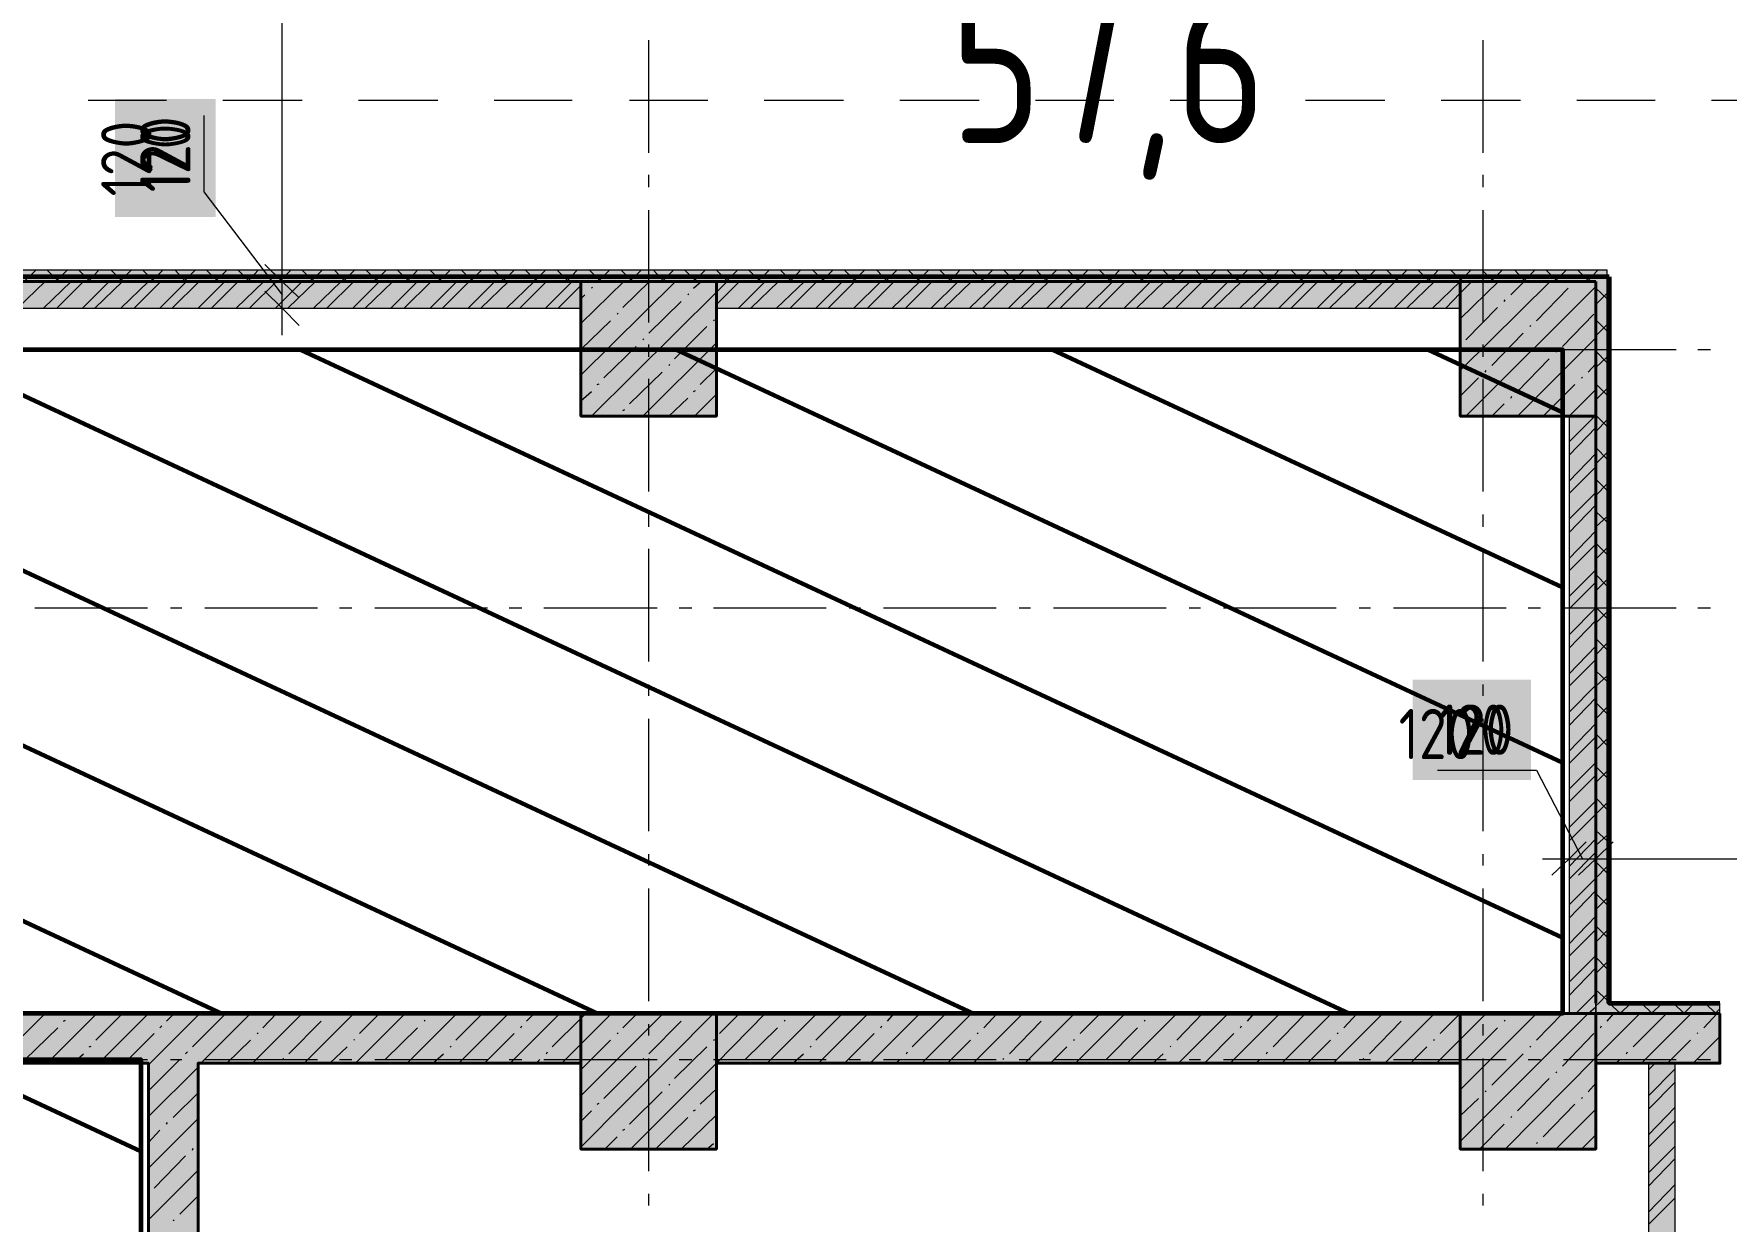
# Model space of a CAD drawing. Header units: millimetres. Extents: x -164500 to 426394, y -23753 to 102118.
# Drawn here: x -136722 to -129213, y 14855 to 20125 of the extents above; entities that cross this region are included whole.
import ezdxf

# ---------------------------------------------------------------- set-up
doc = ezdxf.new("R2010")
doc.units = ezdxf.units.MM
doc.layers.add('0) шлифовка', color=5, linetype='Continuous', lineweight=60)
doc.layers.add('192 подвал стенки 0.2м гидроиз', color=6, linetype='Continuous', lineweight=60)
doc.layers.add('PDF _Геометрия', color=7, linetype='Continuous', true_color=0x1f1f1f)
doc.layers.add('PDF _Сплошная заливка', color=7, linetype='Continuous', true_color=0xffffff)
doc.layers.add('PDF _Текст', color=7, linetype='Continuous')
doc.styles.get("Standard").update_dxf_attribs({"font": 'ГОСТ тип А.ttf'})
doc.styles.add('СПДС', font='ГОСТ тип А.ttf', dxfattribs={"width": 0.9})
doc.linetypes.add('зигзаг', pattern='A,0.00254,-5.08,[131,ltypeshp.shx,S=5.08,R=0,X=-5.08,Y=0],-10.16,[131,ltypeshp.shx,S=5.08,R=180,X=5.08,Y=0],-5.08', length=20.32254)
pattern_1 = [(155, (205553.1, 26879), (-297.8825, -638.811), [])]

msp = doc.modelspace()

# ---------------------------------------------------------------- hatches: boundary and pattern name
at = {"layer": '0) шлифовка', "true_color": 0x2776bb}
h = msp.add_hatch(dxfattribs=at)
h.set_pattern_fill('ANSI31', color=152, scale=222, angle=110)
h.set_pattern_definition(pattern_1)
h.paths.add_polyline_path([(-139496.659, 18724.827), (-129939.468, 18724.827), (-129939.468, 15776.332), (-139496.659, 15776.332)])
h = msp.add_hatch(dxfattribs=at)
h.set_pattern_fill('ANSI31', color=152, scale=222, angle=110)
h.set_pattern_definition(pattern_1)
h.paths.add_polyline_path([(-149541.029, 15572.987), (-136247.384, 15572.987), (-136247.384, 11747.569), (-149541.029, 11747.569)])
at = {"layer": 'PDF _Сплошная заливка', "linetype": 'зигзаг', "transparency": 33554559}
msp.add_hatch(color=256, dxfattribs=at).paths.add_polyline_path([(-137497.105, 19029.844), (-129740.36, 19025.607), (-129740.36, 19076.443), (-139145.042, 19076.443), (-139145.042, 19025.607), (-138094.429, 19029.844)])
h = msp.add_hatch(color=256, dxfattribs=at)
h.paths.add_polyline_path([(-129240.472, 15776.332), (-129240.472, 15822.932), (-129791.196, 15822.932), (-129791.196, 15776.332)])
h.paths.add_polyline_path([(-127838.242, 15822.932), (-127838.242, 15776.332), (-127639.134, 15776.332), (-127639.134, 15822.932)])
h = msp.add_hatch(color=256, dxfattribs=at)
h.paths.add_polyline_path([(-129240.472, 15556.042), (-129240.472, 15776.332), (-129791.196, 15776.332), (-129791.196, 15556.042)])
h.paths.add_polyline_path([(-127838.242, 15776.332), (-127838.242, 15556.042), (-126186.068, 15556.042), (-126186.068, 15776.332)])
h = msp.add_hatch(color=256, dxfattribs=at)
h.paths.add_polyline_path([(-136213.493, 13874.214), (-135993.203, 13874.214), (-135993.203, 15556.042), (-136213.493, 15556.042)])
h.paths.add_polyline_path([(-135993.203, 12370.312), (-136213.493, 12370.312), (-136213.493, 11972.096), (-135993.203, 11972.096)])

# ---------------------------------------------------------------- linework, layer by layer
at = {"layer": '0) шлифовка'}
for points in [[(-139496.659, 18724.827), (-129939.468, 18724.827), (-129939.468, 15776.332), (-139496.659, 15776.332)], [(-149541.029, 15572.987), (-136247.384, 15572.987), (-136247.384, 11747.569), (-149541.029, 11747.569)]]:
    msp.add_lwpolyline(points, close=True, dxfattribs=at)
at = {"layer": '192 подвал стенки 0.2м гидроиз'}
for points in [[(-129731.887, 19046.789), (-139102.679, 19046.789), (-139102.679, 23638.985), (-129401.453, 23638.985)], [(-129731.887, 19046.789), (-129731.887, 15822.932), (-129240.472, 15822.932)]]:
    msp.add_lwpolyline(points, dxfattribs=at)
at = {"layer": 'PDF _Геометрия', "color": 7, "lineweight": 9}
for points in [[(-135620.405, 18788.372), (-135620.405, 19025.607), (-135620.405, 23638.985), (-135620.405, 23880.457)], [(-129240.472, 15776.332), (-129240.472, 15822.932), (-129740.36, 15822.932), (-129740.36, 19025.607), (-129740.36, 19076.443), (-139098.443, 19076.443), (-139098.443, 23638.985), (-139145.042, 23638.985)], [(-133993.649, 19597.514), (-133993.649, 20097.402)], [(-130291.085, 19597.514), (-130291.085, 20097.402)], [(-135967.785, 19762.731), (-135967.785, 19423.824), (-135620.405, 18966.298)], [(-133993.649, 19445.005), (-133993.649, 19500.078)], [(-130291.085, 19445.005), (-130291.085, 19500.078)], [(-133993.649, 18843.445), (-133993.649, 19343.333)], [(-130291.085, 18843.445), (-130291.085, 19343.333)], [(-135726.313, 19025.607), (-135620.405, 19025.607), (-135501.787, 19025.607)], [(-134294.429, 19025.607), (-133692.869, 19025.607)], [(-130392.757, 19025.607), (-129791.196, 19025.607), (-129791.196, 18428.283)], [(-135726.313, 18906.99), (-135620.405, 18906.99), (-135501.787, 18906.99)], [(-136717.618, 18724.827), (-136217.729, 18724.827)], [(-136116.057, 18724.827), (-136065.221, 18724.827)], [(-135963.549, 18724.827), (-135463.66, 18724.827)], [(-135366.224, 18724.827), (-135311.152, 18724.827)], [(-135209.479, 18724.827), (-134709.591, 18724.827)], [(-134612.155, 18724.827), (-134557.083, 18724.827)], [(-134459.647, 18724.827), (-133955.522, 18724.827)], [(-133993.649, 18690.936), (-133993.649, 18746.009)], [(-133858.086, 18724.827), (-133803.013, 18724.827)], [(-133705.578, 18724.827), (-133205.689, 18724.827)], [(-133104.017, 18724.827), (-133053.181, 18724.827)], [(-132951.508, 18724.827), (-132451.62, 18724.827)], [(-132349.948, 18724.827), (-132299.112, 18724.827)], [(-132197.439, 18724.827), (-131697.551, 18724.827)], [(-131595.879, 18724.827), (-131545.042, 18724.827)], [(-131443.37, 18724.827), (-130943.482, 18724.827)], [(-130841.809, 18724.827), (-130790.973, 18724.827)], [(-130689.301, 18724.827), (-130189.413, 18724.827)], [(-130291.085, 18690.936), (-130291.085, 18746.009)], [(-130091.977, 18724.827), (-130036.904, 18724.827)], [(-129935.232, 18724.827), (-129435.343, 18724.827)], [(-129337.908, 18724.827), (-129282.835, 18724.827)], [(-133993.649, 18093.612), (-133993.649, 18593.5)], [(-130291.085, 18093.612), (-130291.085, 18593.5)], [(-133993.649, 17936.867), (-133993.649, 17991.94)], [(-130291.085, 17936.867), (-130291.085, 17991.94)], [(-133993.649, 17339.543), (-133993.649, 17839.431)], [(-130291.085, 17339.543), (-130291.085, 17839.431)], [(-136717.618, 17576.778), (-136217.729, 17576.778)], [(-136116.057, 17576.778), (-136065.221, 17576.778)], [(-135963.549, 17576.778), (-135463.66, 17576.778)], [(-135366.224, 17576.778), (-135311.152, 17576.778)], [(-135209.479, 17576.778), (-134709.591, 17576.778)], [(-134612.155, 17576.778), (-134557.083, 17576.778)], [(-134459.647, 17576.778), (-133955.522, 17576.778)], [(-133858.086, 17576.778), (-133803.013, 17576.778)], [(-133705.578, 17576.778), (-133205.689, 17576.778)], [(-133104.017, 17576.778), (-133053.181, 17576.778)], [(-132951.508, 17576.778), (-132451.62, 17576.778)], [(-132349.948, 17576.778), (-132299.112, 17576.778)], [(-132197.439, 17576.778), (-131697.551, 17576.778)], [(-131595.879, 17576.778), (-131545.042, 17576.778)], [(-131443.37, 17576.778), (-130943.482, 17576.778)], [(-130841.809, 17576.778), (-130790.973, 17576.778)], [(-130689.301, 17576.778), (-130189.413, 17576.778)], [(-130091.977, 17576.778), (-130036.904, 17576.778)], [(-129935.232, 17576.778), (-129435.343, 17576.778)], [(-129337.908, 17576.778), (-129282.835, 17576.778)], [(-133993.649, 17187.034), (-133993.649, 17237.87)], [(-130291.085, 17187.034), (-130291.085, 17237.87)], [(-133993.649, 16585.474), (-133993.649, 17085.362)], [(-130291.085, 16585.474), (-130291.085, 17085.362)], [(-130494.429, 16856.599), (-130053.85, 16856.599), (-129850.505, 16462.62)], [(-129909.814, 16568.528), (-129909.814, 16462.62), (-129909.814, 16344.002)], [(-129791.196, 16568.528), (-129791.196, 16462.62), (-129791.196, 16344.002)], [(-133993.649, 16432.965), (-133993.649, 16483.801)], [(-130291.085, 16432.965), (-130291.085, 16483.801)], [(-130028.432, 16462.62), (-129791.196, 16462.62), (-127639.134, 16462.62), (-127397.662, 16462.62)], [(-133993.649, 15831.404), (-133993.649, 16331.293)], [(-130291.085, 15831.404), (-130291.085, 16331.293)], [(-129791.196, 15822.932), (-129791.196, 15776.332)], [(-133993.649, 15678.896), (-133993.649, 15729.732)], [(-130291.085, 15678.896), (-130291.085, 15729.732)], [(-136717.618, 15572.987), (-136217.729, 15572.987)], [(-136116.057, 15572.987), (-136065.221, 15572.987)], [(-135963.549, 15572.987), (-135463.66, 15572.987)], [(-135366.224, 15572.987), (-135311.152, 15572.987)], [(-135209.479, 15572.987), (-134709.591, 15572.987)], [(-134612.155, 15572.987), (-134557.083, 15572.987)], [(-134459.647, 15572.987), (-133955.522, 15572.987)], [(-133993.649, 15077.335), (-133993.649, 15577.224)], [(-133858.086, 15572.987), (-133803.013, 15572.987)], [(-133705.578, 15572.987), (-133205.689, 15572.987)], [(-133104.017, 15572.987), (-133053.181, 15572.987)], [(-132951.508, 15572.987), (-132451.62, 15572.987)], [(-132349.948, 15572.987), (-132299.112, 15572.987)], [(-132197.439, 15572.987), (-131697.551, 15572.987)], [(-131595.879, 15572.987), (-131545.042, 15572.987)], [(-131443.37, 15572.987), (-130943.482, 15572.987)], [(-130841.809, 15572.987), (-130790.973, 15572.987)], [(-130689.301, 15572.987), (-130189.413, 15572.987)], [(-130291.085, 15077.335), (-130291.085, 15577.224)], [(-130091.977, 15572.987), (-130036.904, 15572.987)], [(-129935.232, 15572.987), (-129435.343, 15572.987)], [(-129337.908, 15572.987), (-129282.835, 15572.987)], [(-133993.649, 14924.827), (-133993.649, 14975.663)], [(-130291.085, 14924.827), (-130291.085, 14975.663)]]:
    msp.add_lwpolyline(points, dxfattribs=at)
at = {"layer": 'PDF _Геометрия', "color": 8, "lineweight": 9, "true_color": 0x808080}
for points in [[(-136480.382, 19830.513), (-136133.002, 19830.513)], [(-135883.058, 19830.513), (-135531.442, 19830.513)], [(-135281.497, 19830.513), (-134929.881, 19830.513)], [(-134679.937, 19830.513), (-134332.556, 19830.513)], [(-134078.376, 19830.513), (-133730.996, 19830.513)], [(-133481.051, 19830.513), (-133129.435, 19830.513)], [(-132879.491, 19830.513), (-132527.874, 19830.513)], [(-132277.93, 19830.513), (-131930.55, 19830.513)], [(-131680.605, 19830.513), (-131328.989, 19830.513)], [(-131079.045, 19830.513), (-130727.428, 19830.513)], [(-130477.484, 19830.513), (-130125.867, 19830.513)], [(-129875.923, 19830.513), (-129528.543, 19830.513)], [(-129278.599, 19830.513), (-128926.982, 19830.513)]]:
    msp.add_lwpolyline(points, dxfattribs=at)
at = {"layer": 'PDF _Геометрия', "color": 251, "lineweight": 9, "true_color": 0x4a4a4a}
for points in [[(-136764.217, 19025.607), (-136713.381, 19076.443)], [(-136611.709, 19025.607), (-136662.545, 19076.443)], [(-136624.418, 19025.607), (-136573.582, 19076.443)], [(-136471.91, 19025.607), (-136522.746, 19076.443)], [(-136480.382, 19025.607), (-136433.783, 19076.443)], [(-136327.874, 19025.607), (-136378.71, 19076.443)], [(-136340.583, 19025.607), (-136289.747, 19076.443)], [(-136188.075, 19025.607), (-136238.911, 19076.443)], [(-136200.784, 19025.607), (-136149.948, 19076.443)], [(-136048.275, 19025.607), (-136094.875, 19076.443)], [(-136056.748, 19025.607), (-136005.912, 19076.443)], [(-135904.24, 19025.607), (-135955.076, 19076.443)], [(-135916.949, 19025.607), (-135866.113, 19076.443)], [(-135764.44, 19025.607), (-135815.277, 19076.443)], [(-135772.913, 19025.607), (-135726.313, 19076.443)], [(-135620.405, 19025.607), (-135671.241, 19076.443)], [(-135633.114, 19025.607), (-135582.278, 19076.443)], [(-135480.605, 19025.607), (-135531.442, 19076.443)], [(-135493.314, 19025.607), (-135442.478, 19076.443)], [(-135340.806, 19025.607), (-135387.406, 19076.443)], [(-135349.279, 19025.607), (-135298.443, 19076.443)], [(-135196.77, 19025.607), (-135247.607, 19076.443)], [(-135209.479, 19025.607), (-135158.643, 19076.443)], [(-135056.971, 19025.607), (-135107.807, 19076.443)], [(-135065.444, 19025.607), (-135018.844, 19076.443)], [(-134912.935, 19025.607), (-134963.772, 19076.443)], [(-134925.644, 19025.607), (-134874.808, 19076.443)], [(-134773.136, 19025.607), (-134823.972, 19076.443)], [(-134785.845, 19025.607), (-134735.009, 19076.443)], [(-134633.337, 19025.607), (-134679.937, 19076.443)], [(-134641.809, 19025.607), (-134590.973, 19076.443)], [(-134489.301, 19025.607), (-134540.137, 19076.443)], [(-134502.01, 19025.607), (-134451.174, 19076.443)], [(-134349.502, 19025.607), (-134400.338, 19076.443)], [(-134357.974, 19025.607), (-134311.375, 19076.443)], [(-134205.466, 19025.607), (-134256.302, 19076.443)], [(-134218.175, 19025.607), (-134167.339, 19076.443)], [(-134065.667, 19025.607), (-134116.503, 19076.443)], [(-134078.376, 19025.607), (-134027.54, 19076.443)], [(-133925.867, 19025.607), (-133972.467, 19076.443)], [(-133934.34, 19025.607), (-133883.504, 19076.443)], [(-133781.832, 19025.607), (-133832.668, 19076.443)], [(-133794.541, 19025.607), (-133743.705, 19076.443)], [(-133642.032, 19025.607), (-133692.869, 19076.443)], [(-133650.505, 19025.607), (-133599.669, 19076.443)], [(-133497.997, 19025.607), (-133548.833, 19076.443)], [(-133510.706, 19025.607), (-133459.87, 19076.443)], [(-133358.197, 19025.607), (-133409.034, 19076.443)], [(-133366.67, 19025.607), (-133320.07, 19076.443)], [(-133214.162, 19025.607), (-133264.998, 19076.443)], [(-133226.871, 19025.607), (-133176.035, 19076.443)], [(-133074.362, 19025.607), (-133125.199, 19076.443)], [(-133087.071, 19025.607), (-133036.235, 19076.443)], [(-132934.563, 19025.607), (-132981.163, 19076.443)], [(-132943.036, 19025.607), (-132892.2, 19076.443)], [(-132790.527, 19025.607), (-132841.364, 19076.443)], [(-132803.236, 19025.607), (-132752.4, 19076.443)], [(-132650.728, 19025.607), (-132701.564, 19076.443)], [(-132659.201, 19025.607), (-132612.601, 19076.443)], [(-132506.692, 19025.607), (-132557.529, 19076.443)], [(-132519.401, 19025.607), (-132468.565, 19076.443)], [(-132366.893, 19025.607), (-132417.729, 19076.443)], [(-132379.602, 19025.607), (-132328.766, 19076.443)], [(-132227.094, 19025.607), (-132273.693, 19076.443)], [(-132235.566, 19025.607), (-132184.73, 19076.443)], [(-132083.058, 19025.607), (-132133.894, 19076.443)], [(-132095.767, 19025.607), (-132044.931, 19076.443)], [(-131943.259, 19025.607), (-131994.095, 19076.443)], [(-131951.731, 19025.607), (-131905.132, 19076.443)], [(-131799.223, 19025.607), (-131850.059, 19076.443)], [(-131811.932, 19025.607), (-131761.096, 19076.443)], [(-131659.424, 19025.607), (-131710.26, 19076.443)], [(-131672.133, 19025.607), (-131621.297, 19076.443)], [(-131519.624, 19025.607), (-131566.224, 19076.443)], [(-131528.097, 19025.607), (-131477.261, 19076.443)], [(-131375.589, 19025.607), (-131426.425, 19076.443)], [(-131388.298, 19025.607), (-131337.462, 19076.443)], [(-131235.789, 19025.607), (-131286.625, 19076.443)], [(-131244.262, 19025.607), (-131197.662, 19076.443)], [(-131091.754, 19025.607), (-131142.59, 19076.443)], [(-131104.463, 19025.607), (-131053.627, 19076.443)], [(-130951.954, 19025.607), (-131002.79, 19076.443)], [(-130964.663, 19025.607), (-130913.827, 19076.443)], [(-130812.155, 19025.607), (-130858.755, 19076.443)], [(-130820.628, 19025.607), (-130769.792, 19076.443)], [(-130668.119, 19025.607), (-130718.955, 19076.443)], [(-130680.828, 19025.607), (-130629.992, 19076.443)], [(-130528.32, 19025.607), (-130579.156, 19076.443)], [(-130536.793, 19025.607), (-130490.193, 19076.443)], [(-130384.284, 19025.607), (-130435.12, 19076.443)], [(-130396.993, 19025.607), (-130346.157, 19076.443)], [(-130244.485, 19025.607), (-130295.321, 19076.443)], [(-130257.194, 19025.607), (-130206.358, 19076.443)], [(-130104.686, 19025.607), (-130151.285, 19076.443)], [(-130113.158, 19025.607), (-130062.322, 19076.443)], [(-129960.65, 19025.607), (-130011.486, 19076.443)], [(-129973.359, 19025.607), (-129922.523, 19076.443)], [(-129820.851, 19025.607), (-129871.687, 19076.443)], [(-129829.323, 19025.607), (-129782.724, 19076.443)], [(-129740.36, 18949.353), (-129791.196, 18995.953)], [(-129791.196, 18923.935), (-129740.36, 18974.771)], [(-129740.36, 18805.317), (-129791.196, 18856.154)], [(-129791.196, 18784.136), (-129740.36, 18834.972)], [(-129740.36, 18665.518), (-129791.196, 18716.354)], [(-129791.196, 18644.336), (-129740.36, 18690.936)], [(-129740.36, 18521.482), (-129791.196, 18572.319)], [(-129791.196, 18500.301), (-129740.36, 18551.137)], [(-129740.36, 18381.683), (-129791.196, 18432.519)], [(-129791.196, 18360.501), (-129740.36, 18411.338)], [(-129740.36, 18237.647), (-129791.196, 18288.484)], [(-129791.196, 18216.466), (-129740.36, 18267.302)], [(-129740.36, 18097.848), (-129791.196, 18148.684)], [(-129791.196, 18076.666), (-129740.36, 18127.503)], [(-129740.36, 17958.049), (-129791.196, 18004.649)], [(-129791.196, 17936.867), (-129740.36, 17983.467)], [(-129740.36, 17814.013), (-129791.196, 17864.849)], [(-129791.196, 17792.831), (-129740.36, 17843.667)], [(-129740.36, 17674.214), (-129791.196, 17725.05)], [(-129791.196, 17653.032), (-129740.36, 17703.868)], [(-129740.36, 17530.178), (-129791.196, 17581.014)], [(-129791.196, 17508.996), (-129740.36, 17559.832)], [(-129740.36, 17390.379), (-129791.196, 17441.215)], [(-129791.196, 17369.197), (-129740.36, 17420.033)], [(-129740.36, 17250.579), (-129791.196, 17297.179)], [(-129791.196, 17229.398), (-129740.36, 17275.997)], [(-129740.36, 17106.544), (-129791.196, 17157.38)], [(-129791.196, 17085.362), (-129740.36, 17136.198)], [(-129740.36, 16966.744), (-129791.196, 17017.581)], [(-129791.196, 16945.563), (-129740.36, 16996.399)], [(-129740.36, 16822.709), (-129791.196, 16873.545)], [(-129791.196, 16801.527), (-129740.36, 16852.363)], [(-129740.36, 16682.909), (-129791.196, 16733.746)], [(-129791.196, 16661.728), (-129740.36, 16712.564)], [(-129740.36, 16543.11), (-129791.196, 16589.71)], [(-129791.196, 16521.928), (-129740.36, 16568.528)], [(-129740.36, 16399.074), (-129791.196, 16449.911)], [(-129791.196, 16377.893), (-129740.36, 16428.729)], [(-129740.36, 16259.275), (-129791.196, 16310.111)], [(-129791.196, 16238.093), (-129740.36, 16288.929)], [(-129740.36, 16115.239), (-129791.196, 16166.076)], [(-129791.196, 16094.058), (-129740.36, 16144.894)], [(-129740.36, 15975.44), (-129791.196, 16026.276)], [(-129791.196, 15954.258), (-129740.36, 16005.094)], [(-129740.36, 15835.641), (-129791.196, 15882.241)], [(-129791.196, 15810.223), (-129778.487, 15822.932), (-129740.36, 15861.059)], [(-129681.051, 15776.332), (-129731.887, 15822.932)], [(-129685.288, 15776.332), (-129634.452, 15822.932)], [(-129541.252, 15776.332), (-129587.852, 15822.932)], [(-129545.488, 15776.332), (-129494.652, 15822.932)], [(-129397.216, 15776.332), (-129448.052, 15822.932)], [(-129401.453, 15776.332), (-129354.853, 15822.932)], [(-129257.417, 15776.332), (-129308.253, 15822.932)], [(-129261.653, 15776.332), (-129240.472, 15797.514)]]:
    msp.add_lwpolyline(points, dxfattribs=at)
at = {"layer": 'PDF _Геометрия', "color": 7, "lineweight": 18}
for points in [[(-135696.659, 19101.861), (-135620.405, 19025.607), (-135544.151, 18953.589)], [(-135696.659, 18983.244), (-135620.405, 18906.99), (-135544.151, 18830.736)], [(-129833.56, 16538.874), (-129909.814, 16462.62), (-129986.068, 16390.602)], [(-129714.942, 16538.874), (-129791.196, 16462.62), (-129867.45, 16390.602)]]:
    msp.add_lwpolyline(points, dxfattribs=at)
at = {"layer": 'PDF _Геометрия', "color": 7, "lineweight": 40}
for points in [[(-137497.105, 19025.607), (-134294.429, 19025.607)], [(-133692.869, 19025.607), (-130392.757, 19025.607)], [(-129791.196, 18428.283), (-129791.196, 15822.932)], [(-129558.197, 14573.21), (-135993.203, 14573.21), (-135993.203, 15556.042), (-134294.429, 15556.042), (-134294.429, 15776.332), (-137497.105, 15776.332), (-137497.105, 15556.042), (-136213.493, 15556.042), (-136213.493, 13874.214), (-135993.203, 13874.214), (-135993.203, 14352.921), (-129439.58, 14352.921), (-129439.58, 14573.21)], [(-129240.472, 15776.332), (-129791.196, 15776.332)]]:
    msp.add_lwpolyline(points, dxfattribs=at)
at = {"layer": 'PDF _Геометрия', "color": 16, "lineweight": 9, "true_color": 0x800000}
for points in [[(-137497.105, 19025.607), (-137497.105, 18906.99), (-134294.429, 18906.99), (-134294.429, 19025.607)], [(-133692.869, 19025.607), (-133692.869, 18906.99), (-130392.757, 18906.99), (-130392.757, 19025.607)], [(-129791.196, 18428.283), (-129909.814, 18428.283), (-129909.814, 15776.332), (-129791.196, 15776.332), (-129791.196, 15822.932)], [(-129439.58, 14573.21), (-129439.58, 15556.042), (-129558.197, 15556.042), (-129558.197, 14573.21)]]:
    msp.add_lwpolyline(points, close=True, dxfattribs=at)
at = {"layer": 'PDF _Геометрия', "color": 15, "lineweight": 9, "true_color": 0xa54a4a}
for points in [[(-136793.872, 18906.99), (-136671.018, 19025.607)], [(-136679.491, 18906.99), (-136556.637, 19025.607)], [(-136620.182, 18906.99), (-136501.564, 19025.607)], [(-136505.801, 18906.99), (-136387.183, 19025.607)], [(-136450.728, 18906.99), (-136327.874, 19025.607)], [(-136336.347, 18906.99), (-136213.493, 19025.607)], [(-136277.038, 18906.99), (-136158.42, 19025.607)], [(-136162.657, 18906.99), (-136044.039, 19025.607)], [(-136107.584, 18906.99), (-135988.967, 19025.607)], [(-135993.203, 18906.99), (-135874.585, 19025.607)], [(-135933.894, 18906.99), (-135815.277, 19025.607)], [(-135823.749, 18906.99), (-135700.895, 19025.607)], [(-135764.44, 18906.99), (-135645.823, 19025.607)], [(-135650.059, 18906.99), (-135531.442, 19025.607)], [(-135594.987, 18906.99), (-135472.133, 19025.607)], [(-135480.605, 18906.99), (-135357.751, 19025.607)], [(-135421.297, 18906.99), (-135302.679, 19025.607)], [(-135306.915, 18906.99), (-135188.298, 19025.607)], [(-135251.843, 18906.99), (-135128.989, 19025.607)], [(-135137.462, 18906.99), (-135018.844, 19025.607)], [(-135078.153, 18906.99), (-134959.535, 19025.607)], [(-134963.772, 18906.99), (-134845.154, 19025.607)], [(-134908.699, 18906.99), (-134790.081, 19025.607)], [(-134794.318, 18906.99), (-134675.7, 19025.607)], [(-134739.245, 18906.99), (-134616.391, 19025.607)], [(-134624.864, 18906.99), (-134502.01, 19025.607)], [(-134565.555, 18906.99), (-134446.938, 19025.607)], [(-134451.174, 18906.99), (-134332.556, 19025.607)], [(-134396.102, 18906.99), (-134294.429, 19008.662)], [(-133692.869, 18979.008), (-133646.269, 19025.607)], [(-133692.869, 18923.935), (-133591.196, 19025.607)], [(-133595.433, 18906.99), (-133476.815, 19025.607)], [(-133540.36, 18906.99), (-133417.506, 19025.607)], [(-133425.979, 18906.99), (-133303.125, 19025.607)], [(-133366.67, 18906.99), (-133248.052, 19025.607)], [(-133252.289, 18906.99), (-133133.671, 19025.607)], [(-133197.216, 18906.99), (-133078.599, 19025.607)], [(-133082.835, 18906.99), (-132964.217, 19025.607)], [(-133023.526, 18906.99), (-132904.909, 19025.607)], [(-132913.381, 18906.99), (-132790.527, 19025.607)], [(-132854.073, 18906.99), (-132735.455, 19025.607)], [(-132739.691, 18906.99), (-132621.074, 19025.607)], [(-132684.619, 18906.99), (-132561.765, 19025.607)], [(-132570.238, 18906.99), (-132447.384, 19025.607)], [(-132510.929, 18906.99), (-132392.311, 19025.607)], [(-132396.547, 18906.99), (-132277.93, 19025.607)], [(-132341.475, 18906.99), (-132218.621, 19025.607)], [(-132227.094, 18906.99), (-132108.476, 19025.607)], [(-132167.785, 18906.99), (-132049.167, 19025.607)], [(-132053.404, 18906.99), (-131934.786, 19025.607)], [(-131998.331, 18906.99), (-131879.714, 19025.607)], [(-131883.95, 18906.99), (-131765.332, 19025.607)], [(-131828.877, 18906.99), (-131706.023, 19025.607)], [(-131714.496, 18906.99), (-131591.642, 19025.607)], [(-131655.187, 18906.99), (-131536.57, 19025.607)], [(-131540.806, 18906.99), (-131422.188, 19025.607)], [(-131485.734, 18906.99), (-131362.88, 19025.607)], [(-131371.352, 18906.99), (-131248.498, 19025.607)], [(-131312.044, 18906.99), (-131193.426, 19025.607)], [(-131197.662, 18906.99), (-131079.045, 19025.607)], [(-131142.59, 18906.99), (-131023.972, 19025.607)], [(-131028.209, 18906.99), (-130909.591, 19025.607)], [(-130973.136, 18906.99), (-130850.282, 19025.607)], [(-130858.755, 18906.99), (-130735.901, 19025.607)], [(-130799.446, 18906.99), (-130680.828, 19025.607)], [(-130685.065, 18906.99), (-130566.447, 19025.607)], [(-130629.992, 18906.99), (-130507.138, 19025.607)], [(-130515.611, 18906.99), (-130392.757, 19025.607)], [(-130456.302, 18906.99), (-130392.757, 18974.771)], [(-129909.814, 18313.902), (-129795.433, 18428.283)], [(-129909.814, 18254.593), (-129791.196, 18377.447)], [(-129909.814, 18140.212), (-129791.196, 18263.065)], [(-129909.814, 18085.139), (-129791.196, 18203.757)], [(-129909.814, 17970.758), (-129791.196, 18089.375)], [(-129909.814, 17911.449), (-129791.196, 18034.303)], [(-129909.814, 17797.068), (-129791.196, 17919.922)], [(-129909.814, 17741.995), (-129791.196, 17860.613)], [(-129909.814, 17627.614), (-129791.196, 17746.232)], [(-129909.814, 17572.542), (-129791.196, 17691.159)], [(-129909.814, 17458.16), (-129791.196, 17576.778)], [(-129909.814, 17398.851), (-129791.196, 17521.705)], [(-129909.814, 17284.47), (-129791.196, 17407.324)], [(-129909.814, 17229.398), (-129791.196, 17348.015)], [(-129909.814, 17115.016), (-129791.196, 17233.634)], [(-129909.814, 17055.708), (-129791.196, 17178.562)], [(-129909.814, 16941.326), (-129791.196, 17064.18)], [(-129909.814, 16886.254), (-129791.196, 17004.872)], [(-129909.814, 16771.873), (-129791.196, 16890.49)], [(-129909.814, 16716.8), (-129791.196, 16835.418)], [(-129909.814, 16602.419), (-129791.196, 16721.037)], [(-129909.814, 16543.11), (-129791.196, 16661.728)], [(-129909.814, 16428.729), (-129791.196, 16551.583)], [(-129909.814, 16373.656), (-129791.196, 16492.274)], [(-129909.814, 16259.275), (-129791.196, 16377.893)], [(-129909.814, 16199.966), (-129791.196, 16322.82)], [(-129909.814, 16085.585), (-129791.196, 16208.439)], [(-129909.814, 16030.513), (-129791.196, 16149.13)], [(-129909.814, 15916.131), (-129791.196, 16034.749)], [(-129909.814, 15856.822), (-129791.196, 15979.676)], [(-129880.159, 15776.332), (-129791.196, 15865.295)], [(-129825.087, 15776.332), (-129791.196, 15805.986)], [(-129558.197, 15526.388), (-129528.543, 15556.042)], [(-129558.197, 15412.006), (-129439.58, 15530.624)], [(-129558.197, 15352.698), (-129439.58, 15471.315)], [(-129558.197, 15238.316), (-129439.58, 15361.17)], [(-129558.197, 15183.244), (-129439.58, 15301.861)], [(-129558.197, 15068.863), (-129439.58, 15187.48)], [(-129558.197, 15009.554), (-129439.58, 15132.408)], [(-129558.197, 14895.173), (-129439.58, 15018.026)], [(-129558.197, 14840.1), (-129439.58, 14958.718)]]:
    msp.add_lwpolyline(points, dxfattribs=at)
at = {"layer": 'PDF _Геометрия', "lineweight": 9}
for points in [[(-134294.429, 18839.208), (-134103.794, 19025.607)], [(-134294.429, 18610.446), (-133875.031, 19025.607)], [(-134247.83, 18995.953), (-134243.593, 19000.189)], [(-134222.411, 19025.607), (-134218.175, 19025.607)], [(-134108.03, 18911.226), (-133989.413, 19025.607)], [(-133794.541, 18995.953), (-133760.65, 19025.607)], [(-130392.757, 18860.39), (-130223.303, 19025.607)], [(-130392.757, 18631.627), (-129994.541, 19025.607)], [(-130392.757, 18974.771), (-130341.921, 19025.607)], [(-130367.339, 18428.283), (-129791.196, 19004.426)], [(-130168.231, 18966.298), (-130108.922, 19025.607)], [(-129884.396, 19025.607), (-129880.159, 19025.607)], [(-134294.429, 18949.353), (-134277.484, 18966.298)], [(-134247.83, 18428.283), (-133692.869, 18979.008)], [(-133993.649, 18796.845), (-133849.613, 18936.644)], [(-133819.959, 18966.298), (-133815.722, 18970.535)], [(-130197.885, 18936.644), (-130193.649, 18945.117)], [(-130053.85, 18851.917), (-129914.05, 18995.953)], [(-134294.429, 18724.827), (-134163.103, 18851.917)], [(-134133.448, 18881.572), (-134129.212, 18885.808)], [(-133705.578, 18851.917), (-133701.341, 18856.154)], [(-130367.339, 18767.19), (-130227.54, 18911.226)], [(-129939.468, 18737.536), (-129799.669, 18881.572)], [(-133879.268, 18682.463), (-133735.232, 18826.499)], [(-130252.958, 18652.809), (-130113.158, 18796.845)], [(-130138.576, 18428.283), (-129791.196, 18775.663)], [(-130083.504, 18826.499), (-130079.268, 18830.736)], [(-134192.757, 18597.737), (-134048.721, 18737.536)], [(-134019.067, 18767.19), (-134014.831, 18771.427)], [(-134019.067, 18428.283), (-133692.869, 18754.481)], [(-129969.123, 18712.118), (-129964.886, 18716.354)], [(-134078.376, 18483.355), (-133934.34, 18623.155)], [(-133904.686, 18652.809), (-133900.449, 18657.045)], [(-133764.886, 18568.082), (-133692.869, 18640.1)], [(-130282.612, 18623.155), (-130278.376, 18631.627)], [(-130138.576, 18538.428), (-129998.777, 18682.463)], [(-129825.087, 18623.155), (-129791.196, 18661.282)], [(-134222.411, 18568.082), (-134213.939, 18572.319)], [(-130392.757, 18517.246), (-130312.267, 18597.737)], [(-130024.195, 18428.283), (-129884.396, 18568.082)], [(-129854.741, 18597.737), (-129850.505, 18601.973)], [(-134294.429, 18496.064), (-134247.83, 18538.428)], [(-133904.686, 18428.283), (-133819.959, 18508.773)], [(-133794.541, 18538.428), (-133786.068, 18542.664)], [(-133790.304, 18428.283), (-133692.869, 18525.719)], [(-130252.958, 18428.283), (-130197.885, 18483.355)], [(-130168.231, 18508.773), (-130163.995, 18517.246)], [(-129909.814, 18428.283), (-129791.196, 18546.9)], [(-134108.03, 18453.701), (-134099.557, 18457.937)], [(-129795.433, 18428.283), (-129791.196, 18432.519)], [(-136891.308, 15556.042), (-136671.018, 15776.332)], [(-136662.545, 15556.042), (-136442.255, 15776.332)], [(-136560.873, 15772.096), (-136556.637, 15776.332)], [(-136446.492, 15657.714), (-136327.874, 15776.332)], [(-136433.783, 15556.042), (-136213.493, 15776.332)], [(-136213.493, 15547.569), (-136205.02, 15556.042), (-135984.73, 15776.332)], [(-136133.002, 15742.441), (-136099.112, 15776.332)], [(-136018.621, 15628.06), (-135874.585, 15772.096)], [(-135980.494, 15556.042), (-135760.204, 15776.332)], [(-135751.731, 15556.042), (-135531.442, 15776.332)], [(-135705.132, 15712.787), (-135645.823, 15776.332)], [(-135522.969, 15556.042), (-135302.679, 15776.332)], [(-135417.06, 15772.096), (-135417.06, 15776.332)], [(-135294.206, 15556.042), (-135073.916, 15776.332)], [(-135277.261, 15687.369), (-135188.298, 15776.332)], [(-135065.444, 15556.042), (-134845.154, 15776.332)], [(-134963.772, 15772.096), (-134959.535, 15776.332)], [(-134849.39, 15657.714), (-134730.773, 15776.332)], [(-134836.681, 15556.042), (-134616.391, 15776.332)], [(-134607.919, 15556.042), (-134387.629, 15776.332)], [(-134535.901, 15742.441), (-134502.01, 15776.332)], [(-134421.52, 15628.06), (-134294.429, 15755.15), (-134277.484, 15772.096)], [(-134379.156, 15556.042), (-134294.429, 15640.769), (-134158.866, 15776.332)], [(-134294.429, 15412.006), (-133930.104, 15776.332)], [(-134294.429, 15183.244), (-133705.578, 15776.332)], [(-134108.03, 15712.787), (-134044.485, 15776.332)], [(-134074.139, 15174.771), (-133692.869, 15556.042), (-133476.815, 15776.332)], [(-133819.959, 15772.096), (-133819.959, 15776.332)], [(-133680.159, 15687.369), (-133591.196, 15776.332)], [(-133468.342, 15556.042), (-133248.052, 15776.332)], [(-133362.434, 15772.096), (-133362.434, 15776.332)], [(-133252.289, 15657.714), (-133133.671, 15776.332)], [(-133239.58, 15556.042), (-133019.29, 15776.332)], [(-133010.817, 15556.042), (-132790.527, 15776.332)], [(-132934.563, 15742.441), (-132904.909, 15776.332)], [(-132824.418, 15628.06), (-132680.382, 15772.096)], [(-132782.055, 15556.042), (-132561.765, 15776.332)], [(-132553.292, 15556.042), (-132333.002, 15776.332)], [(-132506.692, 15712.787), (-132447.384, 15776.332)], [(-132324.53, 15556.042), (-132104.24, 15776.332)], [(-132222.857, 15772.096), (-132218.621, 15776.332)], [(-132100.003, 15556.042), (-131879.714, 15776.332)], [(-132078.822, 15687.369), (-131989.858, 15776.332)], [(-131871.241, 15556.042), (-131650.951, 15776.332)], [(-131765.332, 15772.096), (-131765.332, 15776.332)], [(-131650.951, 15657.714), (-131536.57, 15776.332)], [(-131642.478, 15556.042), (-131422.188, 15776.332)], [(-131413.716, 15556.042), (-131193.426, 15776.332)], [(-131337.462, 15742.441), (-131307.807, 15776.332)], [(-131223.08, 15628.06), (-131083.281, 15772.096)], [(-131184.953, 15556.042), (-130964.663, 15776.332)], [(-130956.191, 15556.042), (-130735.901, 15776.332)], [(-130909.591, 15712.787), (-130850.282, 15776.332)], [(-130727.428, 15556.042), (-130507.138, 15776.332)], [(-130625.756, 15772.096), (-130621.52, 15776.332)], [(-130498.666, 15556.042), (-130392.757, 15661.951), (-130278.376, 15776.332)], [(-130481.72, 15687.369), (-130392.757, 15776.332)], [(-130392.757, 15437.424), (-130053.85, 15776.332)], [(-130392.757, 15208.662), (-129825.087, 15776.332)], [(-130193.649, 15174.771), (-129791.196, 15581.46), (-129596.324, 15776.332)], [(-130168.231, 15772.096), (-130163.995, 15776.332)], [(-130053.85, 15657.714), (-129939.468, 15776.332)], [(-129740.36, 15742.441), (-129710.706, 15776.332)], [(-129625.979, 15628.06), (-129481.943, 15772.096)], [(-129587.852, 15556.042), (-129367.562, 15776.332)], [(-129312.489, 15712.787), (-129253.181, 15776.332)], [(-136759.981, 15572.987), (-136615.945, 15712.787)], [(-136590.527, 15742.441), (-136582.055, 15746.678)], [(-136162.657, 15712.787), (-136154.184, 15721.259)], [(-135590.75, 15598.406), (-135446.715, 15742.441)], [(-135162.88, 15572.987), (-135018.844, 15712.787)], [(-134989.19, 15742.441), (-134984.953, 15746.678)], [(-134561.319, 15712.787), (-134557.083, 15721.259)], [(-133993.649, 15598.406), (-133849.613, 15742.441)], [(-133565.778, 15572.987), (-133421.743, 15712.787)], [(-133392.088, 15742.441), (-133387.852, 15746.678)], [(-132964.217, 15712.787), (-132959.981, 15721.259)], [(-132392.311, 15598.406), (-132252.512, 15742.441)], [(-131964.44, 15572.987), (-131824.641, 15712.787)], [(-131794.987, 15742.441), (-131790.75, 15746.678)], [(-131367.116, 15712.787), (-131362.88, 15721.259)], [(-130795.21, 15598.406), (-130655.41, 15742.441)], [(-130367.339, 15572.987), (-130227.54, 15712.787)], [(-130197.885, 15742.441), (-130193.649, 15746.678)], [(-129770.015, 15712.787), (-129765.778, 15721.259)], [(-136476.146, 15628.06), (-136467.673, 15632.296)], [(-136319.401, 15556.042), (-136188.075, 15687.369)], [(-135866.113, 15556.042), (-135760.204, 15657.714)], [(-135730.55, 15687.369), (-135726.313, 15691.605)], [(-135408.588, 15556.042), (-135332.333, 15628.06)], [(-135302.679, 15657.714), (-135298.443, 15661.951)], [(-134874.808, 15628.06), (-134870.572, 15632.296)], [(-134722.3, 15556.042), (-134590.973, 15687.369)], [(-134294.429, 15526.388), (-134163.103, 15657.714)], [(-134133.448, 15687.369), (-134129.212, 15691.605)], [(-133879.268, 15488.261), (-133735.232, 15628.06)], [(-133705.578, 15657.714), (-133701.341, 15661.951)], [(-133277.707, 15628.06), (-133273.471, 15632.296)], [(-133125.199, 15556.042), (-132993.872, 15687.369)], [(-132667.673, 15556.042), (-132566.001, 15657.714)], [(-132536.347, 15687.369), (-132532.11, 15691.605)], [(-132210.148, 15556.042), (-132138.131, 15628.06)], [(-132108.476, 15657.714), (-132104.24, 15661.951)], [(-131680.605, 15628.06), (-131676.369, 15632.296)], [(-131528.097, 15556.042), (-131396.77, 15687.369)], [(-131070.572, 15556.042), (-130968.9, 15657.714)], [(-130939.245, 15687.369), (-130935.009, 15691.605)], [(-130613.047, 15556.042), (-130541.029, 15628.06)], [(-130511.375, 15657.714), (-130507.138, 15661.951)], [(-130083.504, 15628.06), (-130079.268, 15632.296)], [(-129939.468, 15543.333), (-129799.669, 15687.369)], [(-129473.471, 15556.042), (-129371.798, 15657.714)], [(-129359.089, 15556.042), (-129240.472, 15674.66)], [(-129342.144, 15687.369), (-129337.908, 15691.605)], [(-136548.164, 15556.042), (-136501.564, 15598.406)], [(-136213.493, 15433.188), (-136090.639, 15556.042), (-136073.693, 15572.987)], [(-136048.275, 15598.406), (-136039.803, 15606.878)], [(-135620.405, 15572.987), (-135611.932, 15577.224)], [(-134951.063, 15556.042), (-134904.463, 15598.406)], [(-134493.537, 15556.042), (-134476.592, 15572.987)], [(-134446.938, 15598.406), (-134442.701, 15606.878)], [(-134019.067, 15572.987), (-134014.831, 15577.224)], [(-133353.961, 15556.042), (-133307.361, 15598.406)], [(-132896.436, 15556.042), (-132879.491, 15572.987)], [(-132849.836, 15598.406), (-132845.6, 15606.878)], [(-132421.966, 15572.987), (-132417.729, 15577.224)], [(-131756.86, 15556.042), (-131710.26, 15598.406)], [(-131299.335, 15556.042), (-131282.389, 15572.987)], [(-131252.735, 15598.406), (-131248.498, 15606.878)], [(-130824.864, 15572.987), (-130820.628, 15577.224)], [(-130252.958, 15458.606), (-130113.158, 15598.406)], [(-129702.233, 15556.042), (-129685.288, 15572.987)], [(-129655.633, 15598.406), (-129651.397, 15606.878)], [(-136213.493, 15318.807), (-135993.203, 15539.097)], [(-134192.757, 15399.297), (-134048.721, 15543.333)], [(-130138.576, 15344.225), (-129998.777, 15488.261)], [(-129969.123, 15513.679), (-129964.886, 15517.915)], [(-136103.348, 15314.571), (-135993.203, 15424.715)], [(-134078.376, 15284.916), (-133934.34, 15428.952)], [(-133904.686, 15458.606), (-133900.449, 15462.843)], [(-133764.886, 15373.879), (-133692.869, 15441.661)], [(-130392.757, 15323.043), (-130312.267, 15399.297)], [(-130282.612, 15428.952), (-130278.376, 15433.188)], [(-129854.741, 15399.297), (-129850.505, 15403.534)], [(-129825.087, 15428.952), (-129791.196, 15467.079)], [(-134294.429, 15297.625), (-134247.83, 15344.225)], [(-134222.411, 15373.879), (-134213.939, 15378.116)], [(-133849.613, 15174.771), (-133692.869, 15327.28)], [(-133794.541, 15344.225), (-133786.068, 15348.461)], [(-130168.231, 15314.571), (-130163.995, 15318.807)], [(-130024.195, 15229.844), (-129884.396, 15373.879)], [(-129969.123, 15174.771), (-129791.196, 15352.698)], [(-136213.493, 15090.044), (-135993.203, 15310.334)], [(-136213.493, 15204.426), (-136162.657, 15259.498)], [(-136133.002, 15284.916), (-136128.766, 15293.389)], [(-134108.03, 15259.498), (-134099.557, 15263.734)], [(-133963.995, 15174.771), (-133819.959, 15314.571)], [(-130308.03, 15174.771), (-130197.885, 15284.916)], [(-136018.621, 15170.535), (-136014.385, 15179.008)], [(-134188.521, 15174.771), (-134133.448, 15229.844)], [(-133735.232, 15174.771), (-133705.578, 15200.189)], [(-130053.85, 15200.189), (-130049.613, 15204.426)], [(-129854.741, 15174.771), (-129791.196, 15238.316)], [(-136188.075, 15001.081), (-136048.275, 15145.117)], [(-136213.493, 14861.282), (-135993.203, 15081.572)], [(-136213.493, 14975.663), (-136213.493, 14975.663)], [(-136073.693, 14886.7), (-135993.203, 14967.19)], [(-136103.348, 14857.045), (-136099.112, 14861.282)]]:
    msp.add_lwpolyline(points, dxfattribs=at)
at = {"layer": 'PDF _Геометрия', "color": 7, "lineweight": 40}
for points in [[(-133692.869, 19025.607), (-134294.429, 19025.607), (-134294.429, 18428.283), (-133692.869, 18428.283)], [(-129791.196, 19025.607), (-130392.757, 19025.607), (-130392.757, 18428.283), (-129791.196, 18428.283)], [(-133692.869, 15776.332), (-134294.429, 15776.332), (-134294.429, 15174.771), (-133692.869, 15174.771)], [(-130392.757, 15776.332), (-133692.869, 15776.332), (-133692.869, 15556.042), (-130392.757, 15556.042)], [(-129791.196, 15776.332), (-130392.757, 15776.332), (-130392.757, 15174.771), (-129791.196, 15174.771)], [(-129240.472, 15776.332), (-129240.472, 15556.042), (-129791.196, 15556.042), (-129791.196, 15776.332)]]:
    msp.add_lwpolyline(points, close=True, dxfattribs=at)
at = {"layer": 'PDF _Сплошная заливка', "linetype": 'зигзаг', "lineweight": 5, "transparency": 33554559}
for points in [[(-137497.105, 19025.607), (-137497.105, 18906.99), (-134294.429, 19025.607), (-134294.429, 18906.99)], [(-134294.429, 19025.607), (-134294.429, 18428.283), (-133692.869, 19025.607), (-133692.869, 18428.283)], [(-133692.869, 19025.607), (-133692.869, 18906.99), (-130392.757, 19025.607), (-130392.757, 18906.99)], [(-130392.757, 19025.607), (-130392.757, 18428.283), (-129791.196, 19025.607), (-129791.196, 18428.283)], [(-129791.196, 19025.607), (-129791.196, 15822.932), (-129740.36, 19025.607), (-129740.36, 15822.932)], [(-129909.814, 18428.283), (-129909.814, 15776.332), (-129791.196, 18428.283), (-129791.196, 15776.332)], [(-137497.105, 15776.332), (-137497.105, 15556.042), (-134294.429, 15776.332), (-134294.429, 15556.042)], [(-134294.429, 15776.332), (-134294.429, 15174.771), (-133692.869, 15776.332), (-133692.869, 15174.771)], [(-133692.869, 15776.332), (-133692.869, 15556.042), (-130392.757, 15776.332), (-130392.757, 15556.042)], [(-130392.757, 15776.332), (-130392.757, 15174.771), (-129791.196, 15776.332), (-129791.196, 15174.771)], [(-129558.197, 15556.042), (-129558.197, 14573.21), (-129439.58, 15556.042), (-129439.58, 14573.21)]]:
    msp.add_solid(points, dxfattribs=at)

# ---------------------------------------------------------------- texts
at = {"insert": (-132657.259, 19909.088), "char_height": 700, "attachment_point": 4}
msp.add_mtext('57,6', dxfattribs=at)
at = {"linetype": 'зигзаг', "insert": (-136138.333, 19423.033), "char_height": 222.8704, "attachment_point": 4, "rotation": 90, "style": 'СПДС', "bg_fill": 1, "box_fill_scale": 1.5, "bg_fill_color": 7, "bg_fill_true_color": 16777215, "bg_fill_transparency": 0}
msp.add_mtext('120', dxfattribs=at)
at = {"linetype": 'зигзаг', "insert": (-130492.481, 17036.452), "char_height": 222.8704, "attachment_point": 4, "style": 'СПДС', "bg_fill": 1, "box_fill_scale": 1.5, "bg_fill_color": 7, "bg_fill_true_color": 16777215, "bg_fill_transparency": 0}
msp.add_mtext('120', dxfattribs=at)
at = {"layer": 'PDF _Текст', "linetype": 'зигзаг', "char_height": 222.8704, "attachment_point": 4, "rotation": 90}
for insert in [(-136311.775, 19403.881), (-136138.333, 19423.033)]:
    msp.add_mtext('120', dxfattribs=dict(at, insert=insert))
at = {"layer": 'PDF _Текст', "linetype": 'зигзаг', "char_height": 222.8704, "attachment_point": 4}
for insert in [(-130665.923, 17017.3), (-130492.481, 17036.452)]:
    msp.add_mtext('120', dxfattribs=dict(at, insert=insert))

doc.saveas('drawing.dxf')
